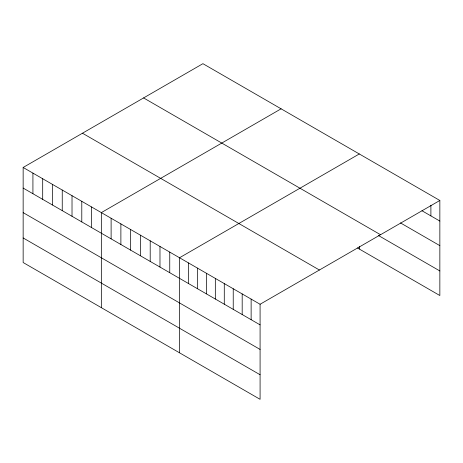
<?xml version="1.0" encoding="UTF-8"?>
<svg xmlns="http://www.w3.org/2000/svg" width="463" height="463" viewBox="0 0 463 463"><rect width="100%" height="100%" fill="white"/><g stroke="black" fill="none" stroke-linecap="round" stroke-linejoin="round"><path stroke-width="0.69" d="M23.15 167.467L260.084 304.26L260.084 399.32L23.15 262.527L23.15 167.467L202.916 63.68L439.85 200.473L439.85 295.533L357.459 247.965M281.105 108.822L101.339 212.61L101.339 307.669M359.294 153.965L179.528 257.752L179.528 352.806M260.084 304.26L439.85 200.473M421.949 210.74L439.85 221.077M400.466 222.906L439.85 245.645M143.594 97.93L380.528 234.724M378.387 235.476L439.85 270.959M82.472 133.222L319.406 270.01M23.15 188.071L260.084 324.864M23.15 212.639L260.084 349.432M23.15 237.953L260.084 374.746M430.897 205.254L430.897 215.908M359.294 246.293L359.294 249.019M251.131 299.092L251.131 319.696M242.184 293.924L242.184 314.527M233.23 288.762L233.23 309.359M224.283 283.593L224.283 304.191M215.33 278.425L215.33 299.023M206.376 273.257L206.376 293.855M197.429 268.089L197.429 288.686M188.476 262.92L188.476 283.518M169.753 252.109L169.753 272.707M159.978 246.466L159.978 267.064M150.203 240.824L150.203 261.421M140.434 235.181L140.434 255.779M130.659 229.538L130.659 250.142M120.884 223.895L120.884 244.499M111.114 218.252L111.114 238.856M91.564 206.967L91.564 227.57M81.789 201.324L81.789 221.927M72.02 195.681L72.02 216.285M62.245 190.038L62.245 210.642M52.469 184.396L52.469 204.999M42.694 178.753L42.694 199.356M32.925 173.11L32.925 193.713"/></g></svg>
